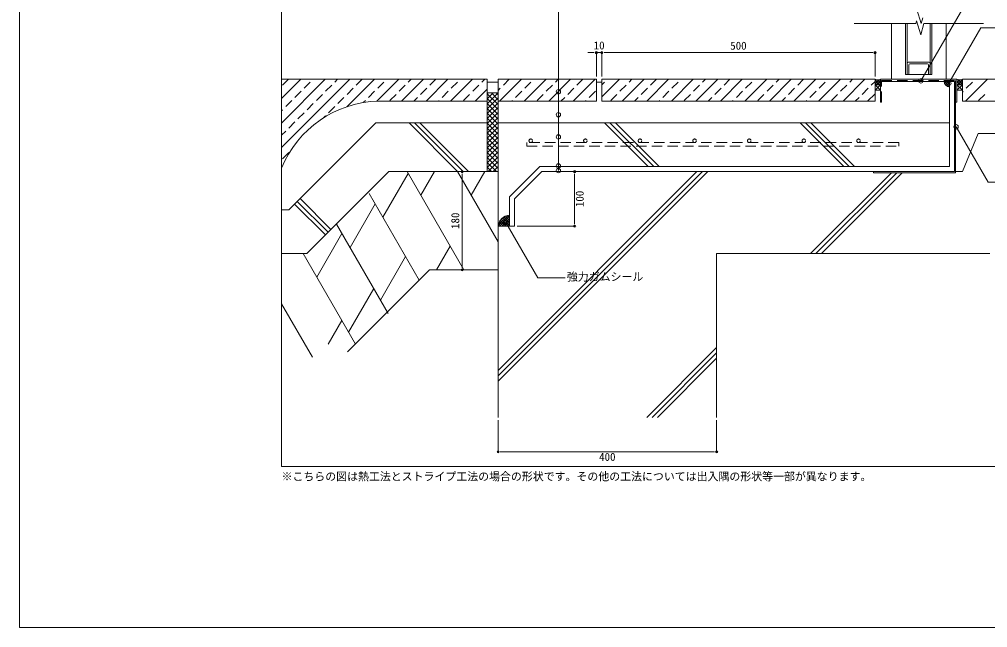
# Model space of a CAD drawing. Units: millimetres, scale not verified. Extents: x -1380 to 1380, y -955 to 955.
# Drawn here: x -1380 to 393, y -955 to 159 of the extents above; entities that cross this region are included whole.
import ezdxf
from ezdxf.enums import TextEntityAlignment as Align

# ---------------------------------------------------------------- set-up
doc = ezdxf.new("R2010")
doc.units = ezdxf.units.MM
doc.header["$LTSCALE"] = 3
doc.linetypes.add('USER1', pattern=[9.525, 6.35, -3.175])
for name, color, linetype, lineweight in [('0-0_0', 7, 'Continuous', 9), ('0-1_HATCH', 9, 'Continuous', 18), ('0-2_KUTAI', 3, 'Continuous', 18), ('0-3_BOUSUI', 1, 'Continuous', 18), ('0-4_MOJI', 7, 'Continuous', 18), ('0-6_sunpo', 7, 'Continuous', 18), ('0-7_KANAMONO', 4, 'USER1', 18), ('0-8_SIAGE', 5, 'Continuous', 18), ('0-9_BUHIN', 7, 'Continuous', 9), ('0-A_WAKU', 7, 'Continuous', 18)]:
    doc.layers.add(name, color=color, linetype=linetype, lineweight=lineweight)
doc.styles.add('ＭＳ ゴシック', font='')
doc.styles.get('ＭＳ ゴシック').set_extended_font_data('MS Gothic')

# ---------------------------------------------------------------- blocks, each defined once
blk = doc.blocks.new('_DOT')
at = {"layer": '0-0_0'}
for p, q in [((-0.5, 0), (-1, 0)), ((0.25, 0), (-0.25, 0))]:
    blk.add_line(p, q, dxfattribs=at)
blk.add_circle((0, 0), 0.25, dxfattribs=at)

msp = doc.modelspace()

# ---------------------------------------------------------------- linework, layer by layer
at = {"layer": '0-0_0', "lineweight": 18}
msp.add_lwpolyline([(-899.957, -659.969), (900.043, -659.969), (900.043, 540.031), (-899.957, 540.031)], close=True, dxfattribs=at)
at = {"layer": '0-1_HATCH'}
for p, q in [((262.857, 176.857), (270.912, 150.872)), ((270.912, 150.872), (274.319, 161.365)), ((148.08, 151.365), (261.201, 151.365)), ((261.201, 151.365), (262.631, 156.08)), ((384.93, 151.365), (275.756, 151.365)), ((-899.957, 13.845), (-864.77, 49.031)), ((-899.957, -31.056), (-819.869, 49.031)), ((-899.957, -75.958), (-774.968, 49.031)), ((-897.978, 38.275), (-887.221, 49.031)), ((-858.689, 32.662), (-847.464, 43.887)), ((-819.4, 27.049), (-808.175, 38.275)), ((-802.562, 43.887), (-797.418, 49.031)), ((-780.289, -1.192), (-730.067, 49.031)), ((-763.274, 38.275), (-752.517, 49.031)), ((-725.272, 8.924), (-685.165, 49.031)), ((-723.985, 32.662), (-712.76, 43.887)), ((-684.697, 27.049), (-673.471, 38.275)), ((-680.264, 9.031), (-640.264, 49.031)), ((-667.859, 43.887), (-662.715, 49.031)), ((-635.363, 9.031), (-595.363, 49.031)), ((-628.57, 38.275), (-617.813, 49.031)), ((-590.461, 9.031), (-550.461, 49.031)), ((-589.281, 32.662), (-578.056, 43.887)), ((-549.993, 27.049), (-538.767, 38.275)), ((-533.155, 43.887), (-528.011, 49.031)), ((-500.659, 9.031), (-460.659, 49.031)), ((-493.866, 38.275), (-483.11, 49.031)), ((-455.758, 9.031), (-415.758, 49.031)), ((-454.577, 32.662), (-443.352, 43.887)), ((-415.289, 27.049), (-404.064, 38.275)), ((-410.856, 9.031), (-370.856, 49.031)), ((-398.451, 43.887), (-393.307, 49.031)), ((-365.955, 9.031), (-325.955, 49.031)), ((-359.162, 38.275), (-348.406, 49.031)), ((-313.495, 16.59), (-281.054, 49.031)), ((-313.495, 39.041), (-308.648, 43.887)), ((-280.585, 27.049), (-269.36, 38.275)), ((-276.152, 9.031), (-236.152, 49.031)), ((-263.747, 43.887), (-258.603, 49.031)), ((-231.251, 9.031), (-191.251, 49.031)), ((-224.458, 38.275), (-213.702, 49.031)), ((-186.35, 9.031), (-146.35, 49.031)), ((-185.17, 32.662), (-173.944, 43.887)), ((-145.881, 27.049), (-134.656, 38.275)), ((-141.449, 9.031), (-101.449, 49.031)), ((-129.043, 43.887), (-123.899, 49.031)), ((-96.547, 9.031), (-56.547, 49.031)), ((-89.755, 38.275), (-78.998, 49.031)), ((-51.646, 9.031), (-11.646, 49.031)), ((-50.466, 32.662), (-39.241, 43.887)), ((-11.177, 27.049), (0.048, 38.275)), ((-6.745, 9.031), (33.255, 49.031)), ((5.661, 43.887), (10.805, 49.031)), ((38.156, 9.031), (78.156, 49.031)), ((44.949, 38.275), (55.706, 49.031)), ((83.058, 9.031), (123.058, 49.031)), ((84.238, 32.662), (95.463, 43.887)), ((123.526, 27.049), (134.752, 38.275)), ((127.959, 9.031), (167.959, 49.031)), ((140.364, 43.887), (145.508, 49.031)), ((179.653, 38.275), (186.505, 45.127)), ((346.505, 47.972), (347.564, 49.031)), ((352.465, 9.031), (392.465, 49.031)), ((353.646, 32.662), (364.871, 43.887)), ((-875.527, 15.824), (-864.302, 27.049)), ((-836.238, 10.211), (-825.013, 21.437)), ((-780.112, 21.437), (-768.886, 32.662)), ((-740.823, 15.824), (-729.598, 27.049)), ((-701.535, 10.211), (-690.309, 21.437)), ((-645.408, 21.437), (-634.183, 32.662)), ((-606.119, 15.824), (-594.894, 27.049)), ((-566.831, 10.211), (-555.605, 21.437)), ((-545.56, 9.031), (-523.495, 31.097)), ((-523.495, 22.019), (-521.483, 24.031)), ((-523.495, 13.039), (-512.503, 24.031)), ((-523.495, 4.059), (-503.522, 24.031)), ((-503.495, 2.68), (-523.495, 22.68)), ((-503.495, 11.66), (-515.866, 24.031)), ((-503.495, 20.64), (-506.886, 24.031)), ((-503.495, 28.646), (-499.479, 32.662)), ((-471.415, 15.824), (-460.19, 27.049)), ((-432.127, 10.211), (-420.902, 21.437)), ((-376, 21.437), (-364.775, 32.662)), ((-336.712, 15.824), (-325.486, 27.049)), ((-297.423, 10.211), (-286.198, 21.437)), ((-241.296, 21.437), (-230.071, 32.662)), ((-202.008, 15.824), (-190.782, 27.049)), ((-162.719, 10.211), (-151.494, 21.437)), ((-106.593, 21.437), (-95.367, 32.662)), ((-67.304, 15.824), (-56.079, 27.049)), ((-28.015, 10.211), (-16.79, 21.437)), ((28.111, 21.437), (39.337, 32.662)), ((67.4, 15.824), (78.625, 27.049)), ((106.689, 10.211), (117.914, 21.437)), ((162.815, 21.437), (174.04, 32.662)), ((172.86, 9.031), (186.505, 22.676)), ((346.505, 25.522), (348.033, 27.049)), ((376.096, 10.211), (387.322, 21.437)), ((-892.365, -1.014), (-881.14, 10.211)), ((-853.076, -6.627), (-841.851, 4.599)), ((-796.95, 4.599), (-785.724, 15.824)), ((-750.316, 6.331), (-746.436, 10.211)), ((-657.813, 9.031), (-651.021, 15.824)), ((-612.912, 9.031), (-611.732, 10.211)), ((-523.495, -4.922), (-503.495, 15.078)), ((-503.495, -6.301), (-523.495, 13.699)), ((-523.495, -13.902), (-503.495, 6.098)), ((-503.495, -15.281), (-523.495, 4.719)), ((-478.208, 9.031), (-477.028, 10.211)), ((-388.406, 9.031), (-381.613, 15.824)), ((-343.504, 9.031), (-342.324, 10.211)), ((-253.702, 9.031), (-246.909, 15.824)), ((-208.801, 9.031), (-207.62, 10.211)), ((-118.998, 9.031), (-112.205, 15.824)), ((-74.097, 9.031), (-72.917, 10.211)), ((15.706, 9.031), (22.499, 15.824)), ((60.607, 9.031), (61.787, 10.211)), ((150.41, 9.031), (157.202, 15.824)), ((-899.957, -8.606), (-897.978, -6.627)), ((-869.914, -23.465), (-858.689, -12.239)), ((-813.788, -12.239), (-802.562, -1.014)), ((-523.495, -22.882), (-503.495, -2.882)), ((-503.495, -24.261), (-523.495, -4.261)), ((-523.495, -31.862), (-503.495, -11.862)), ((-503.495, -33.241), (-523.495, -13.241)), ((-886.752, -40.303), (-875.527, -29.077)), ((-823.318, -21.77), (-819.4, -17.852)), ((-577.557, -119.969), (-666.557, -30.969)), ((-567.657, -119.969), (-656.657, -30.969)), ((-557.758, -119.969), (-646.758, -30.969)), ((-523.495, -40.843), (-503.495, -20.843)), ((-503.495, -42.222), (-523.495, -22.222)), ((-523.495, -49.823), (-503.495, -29.823)), ((-503.495, -51.202), (-523.495, -31.202)), ((-228.597, -110.969), (-308.597, -30.969)), ((-218.697, -110.969), (-298.697, -30.969)), ((-208.798, -110.969), (-288.798, -30.969)), ((129.363, -110.969), (49.363, -30.969)), ((139.263, -110.969), (59.263, -30.969)), ((149.162, -110.969), (69.162, -30.969)), ((-899.957, -53.507), (-892.365, -45.915)), ((-523.495, -58.803), (-503.495, -38.803)), ((-503.495, -60.182), (-523.495, -40.182)), ((-523.495, -67.783), (-503.495, -47.783)), ((-503.495, -69.162), (-523.495, -49.162)), ((-523.495, -76.764), (-503.495, -56.764)), ((-503.495, -78.143), (-523.495, -58.143)), ((-523.495, -85.744), (-503.495, -65.744)), ((-503.495, -87.123), (-523.495, -67.123)), ((-897.978, -96.429), (-886.752, -85.204)), ((-523.495, -94.724), (-503.495, -74.724)), ((-503.495, -96.103), (-523.495, -76.103)), ((-523.495, -103.704), (-503.495, -83.704)), ((-503.495, -105.083), (-523.495, -85.083)), ((-523.495, -112.685), (-503.495, -92.685)), ((-503.495, -114.064), (-523.495, -94.064)), ((-506.57, -119.969), (-523.495, -103.044)), ((-521.799, -119.969), (-503.495, -101.665)), ((-714.421, -203.27), (-668.233, -123.27)), ((-566.216, -299.969), (-670.139, -119.969)), ((-645.139, -163.27), (-620.139, -119.969)), ((-503.495, -248.604), (-577.763, -119.969)), ((-552.763, -163.27), (-527.763, -119.969)), ((-515.55, -119.969), (-523.495, -112.024)), ((-512.818, -119.969), (-503.495, -110.645)), ((-503.838, -119.969), (-503.495, -119.625)), ((-503.495, -503.872), (-119.592, -119.969)), ((-503.495, -493.972), (-129.492, -119.969)), ((-503.495, -484.073), (-139.391, -119.969)), ((68.569, -269.969), (216.569, -121.969)), ((78.469, -269.969), (226.469, -121.969)), ((88.368, -269.969), (236.368, -121.969)), ((-814.556, -231.03), (-871.125, -174.462)), ((-809.606, -226.081), (-866.175, -169.512)), ((-647.737, -318.77), (-739.421, -159.969)), ((-819.506, -235.98), (-876.074, -179.411)), ((-774.476, -259.251), (-728.288, -179.251)), ((-704.78, -379.969), (-799.476, -215.95)), ((-835.664, -313.27), (-789.476, -233.27)), ((-591.216, -256.668), (-616.216, -299.969)), ((-764.865, -435.898), (-860.664, -269.969)), ((-672.737, -275.468), (-718.925, -355.468)), ((-731.301, -334.032), (-777.489, -414.032)), ((-843.344, -459.969), (-899.957, -361.912)), ((-789.865, -392.596), (-814.865, -435.898)), ((-231.431, -569.969), (-103.495, -442.033)), ((-221.531, -569.969), (-103.495, -451.932)), ((-211.632, -569.969), (-103.495, -461.832))]:
    msp.add_line(p, q, dxfattribs=at)
msp.add_lwpolyline([(262.631, 156.08), (270.685, 130.095), (275.756, 151.365)], dxfattribs=at)
at = {"layer": '0-2_KUTAI'}
for p, q in [((-503.495, 44.031), (-523.495, 44.031)), ((-503.495, -219.969), (-503.495, 49.031)), ((-313.495, 44.031), (-323.495, 44.031)), ((196.505, 49.031), (336.505, 49.031)), ((196.505, 49.031), (196.505, 7.298)), ((336.505, 49.031), (336.505, 7.298)), ((-503.495, 24.031), (-523.495, 24.031)), ((-523.495, 9.031), (-523.495, -30.969)), ((196.505, 7.298), (198.461, 7.298)), ((-727.632, -30.969), (-886.632, -189.969)), ((-523.495, -30.969), (-727.632, -30.969)), ((-523.495, -119.969), (-523.495, -30.969)), ((322.997, -30.969), (-503.495, -30.969)), ((-703.495, -119.969), (-853.495, -269.969)), ((-503.495, -119.969), (-703.495, -119.969)), ((-886.632, -189.969), (-899.957, -189.969)), ((-503.495, -569.969), (-503.495, -219.969)), ((-473.495, -219.969), (-503.495, -219.969)), ((-853.495, -269.969), (-899.957, -269.969)), ((-103.495, -269.969), (396.505, -269.969)), ((-103.495, -569.969), (-103.495, -269.969)), ((-628.936, -299.969), (-778.936, -449.969)), ((-503.495, -299.969), (-628.936, -299.969))]:
    msp.add_line(p, q, dxfattribs=at)
at = {"layer": '0-2_KUTAI', "linetype": 'USER1'}
for p, q in [((198.461, 47.031), (333.997, 47.031)), ((198.461, 7.298), (198.461, 47.011))]:
    msp.add_line(p, q, dxfattribs=at)
at = {"layer": '0-2_KUTAI'}
for points in [[(333.997, 47.011), (333.997, 7.298), (336.505, 7.298)], [(900.043, -49.969), (375.623, -49.969), (346.505, -119.969), (333.997, -119.969)], [(331.997, -119.969), (-423.495, -119.969), (-473.495, -169.969), (-473.495, -219.969)]]:
    msp.add_lwpolyline(points, dxfattribs=at)
at = {"layer": '0-3_BOUSUI'}
for p, q in [((186.505, 49.031), (186.505, 39.031)), ((186.505, 40.637), (193.999, 48.13)), ((186.505, 45.127), (189.423, 48.044)), ((194.612, 39.031), (186.505, 47.138)), ((190.122, 39.031), (186.505, 42.648)), ((196.505, 39.031), (186.505, 29.031)), ((196.505, 39.031), (186.505, 39.031)), ((186.526, 39.031), (196.505, 29.031)), ((189.39, 39.031), (196.505, 46.146)), ((196.505, 41.628), (190.209, 47.924)), ((193.88, 39.031), (196.505, 41.656)), ((196.505, 46.118), (194.395, 48.229)), ((196.505, 49.031), (196.505, 39.031)), ((313.498, 41.906), (316.623, 45.031)), ((319.021, 35.856), (313.822, 41.054)), ((322.997, 36.369), (314.336, 45.031)), ((315.047, 38.965), (321.114, 45.031)), ((317.351, 36.778), (322.997, 42.425)), ((322.997, 40.859), (318.826, 45.031)), ((320.429, 35.367), (322.997, 37.935)), ((336.505, 49.031), (336.505, 39.031)), ((336.505, 46.952), (337.974, 48.422)), ((336.505, 42.462), (341.898, 47.855)), ((342.786, 39.031), (336.505, 45.312)), ((338.296, 39.031), (336.505, 40.822)), ((346.505, 39.031), (336.505, 39.031)), ((346.505, 39.031), (336.505, 29.031)), ((336.526, 39.031), (346.505, 29.031)), ((337.564, 39.031), (346.505, 47.972)), ((346.505, 39.802), (337.84, 48.467)), ((342.054, 39.031), (346.505, 43.482)), ((346.505, 44.292), (342.866, 47.931)), ((346.505, 48.782), (346.338, 48.949)), ((-502.289, -217.105), (-485.359, -200.175)), ((-493.805, -219.969), (-501.112, -212.662)), ((-500.662, -219.969), (-482.495, -201.801)), ((-500.037, -210.363), (-492.1, -202.427)), ((-489.315, -219.969), (-499.63, -209.654)), ((-484.825, -219.969), (-497.754, -207.04)), ((-496.172, -219.969), (-482.495, -206.291)), ((-482.495, -217.809), (-495.516, -204.788)), ((-482.495, -213.319), (-492.915, -202.898)), ((-491.682, -219.969), (-482.495, -210.782)), ((-482.495, -208.829), (-489.924, -201.4)), ((-482.495, -204.338), (-486.466, -200.367)), ((-498.295, -219.969), (-502.125, -216.139)), ((-487.192, -219.969), (-482.495, -215.272)), ((-482.702, -219.969), (-482.495, -219.762))]:
    msp.add_line(p, q, dxfattribs=at)
msp.add_lwpolyline([(322.997, 45.031), (322.997, -110.969), (-427.223, -110.969), (-482.495, -166.241), (-482.495, -219.969)], dxfattribs=at)
for points in [[(186.526, 39.031), (196.505, 39.031), (196.505, 29.031), (186.505, 29.031)], [(336.526, 39.031), (346.505, 39.031), (346.505, 29.031), (336.505, 29.031)]]:
    msp.add_lwpolyline(points, close=True, dxfattribs=at)
for centre, radius, start, end in [((191.505, 59.007), 11.159, 243.37947, 296.62053), ((322.997, 45.031), 10, 180, 270), ((341.505, 59.007), 11.159, 243.37947, 296.62053), ((-482.495, -219.969), 20, 90, 180)]:
    msp.add_arc(centre, radius, start, end, dxfattribs=at)
at = {"layer": '0-4_MOJI'}
msp.add_line((-393.164, -118.241), (-393.164, 444.195), dxfattribs=at)
for points in [[(408.27, 198.207), (358.27, 198.207), (270.472, 46.135)], [(430.202, 143.147), (380.202, 143.147), (321.669, 41.766)], [(443.509, -139.449), (393.509, -139.449), (334.977, -38.068)], [(-380.642, -314.358), (-430.642, -314.358), (-489.175, -212.977)]]:
    msp.add_lwpolyline(points, dxfattribs=at)
for centre in [(270.472, 46.135), (321.669, 41.766), (-393.164, 26.09), (-393.164, -15.947), (334.977, -38.068), (-393.164, -56.534), (-393.164, -109.547), (-393.164, -118.241), (-489.175, -212.977)]:
    msp.add_circle(centre, 4, dxfattribs=at)
at = {"layer": '0-6_sunpo'}
for p, q in [((-331.495, 97.763), (-339.495, 97.763)), ((-323.495, 54.031), (-323.495, 97.763)), ((-313.495, 97.763), (-323.495, 97.763)), ((-313.495, 54.031), (-313.495, 97.763)), ((-313.495, 54.031), (-313.495, 97.763)), ((178.505, 97.763), (-305.495, 97.763)), ((-305.495, 97.763), (-297.495, 97.763)), ((186.505, 54.031), (186.505, 97.763)), ((-572.763, -119.969), (-569.219, -119.969)), ((-418.495, -119.969), (-363.395, -119.969)), ((-569.219, -291.969), (-569.219, -127.969)), ((-363.395, -211.969), (-363.395, -127.969)), ((-468.495, -219.969), (-363.395, -219.969)), ((-571.216, -299.969), (-569.219, -299.969)), ((-503.495, -574.969), (-503.495, -633.047)), ((-103.495, -574.969), (-103.495, -633.047)), ((-495.495, -633.047), (-111.495, -633.047))]:
    msp.add_line(p, q, dxfattribs=at)
at = {"layer": '0-7_KANAMONO', "linetype": 'Continuous'}
for p, q in [((198.461, 45.031), (331.997, 45.031)), ((331.997, 45.031), (331.997, -119.969)), ((333.997, 7.298), (333.997, -121.969)), ((183.997, -119.969), (183.997, -121.969)), ((183.997, -121.969), (333.997, -121.969))]:
    msp.add_line(p, q, dxfattribs=at)
at = {"layer": '0-7_KANAMONO'}
msp.add_lwpolyline([(229.927, -66.745), (-450.848, -66.745), (-450.848, -73.207), (229.927, -73.207)], close=True, dxfattribs=at)
for centre in [(-443.768, -63.514), (-343.768, -63.514), (-243.768, -63.514), (-143.768, -63.514), (-43.768, -63.514), (56.232, -63.514), (156.232, -63.514)]:
    msp.add_circle(centre, 3.231, dxfattribs=at)
at = {"layer": '0-8_SIAGE'}
for p, q in [((-313.495, 49.031), (-23.495, 49.031)), ((346.505, 49.031), (636.505, 49.031)), ((346.505, 24.031), (346.505, 49.031))]:
    msp.add_line(p, q, dxfattribs=at)
msp.add_lwpolyline([(-721.726, 9.031), (-523.495, 9.031), (-523.495, 49.031), (-899.957, 49.031)], dxfattribs=at)
for points in [[(-323.495, 49.031), (-503.495, 49.031), (-503.495, 9.031), (-323.495, 9.031)], [(186.505, 49.031), (-313.495, 49.031), (-313.495, 9.031), (186.505, 9.031)], [(846.505, 49.031), (346.505, 49.031), (346.505, 9.031), (846.505, 9.031)]]:
    msp.add_lwpolyline(points, close=True, dxfattribs=at)
msp.add_arc((-717.575, -187.602), 196.677, 91.20916, 158.01962, dxfattribs=at)
at = {"layer": '0-9_BUHIN'}
for p, q in [((216.505, 151.365), (216.505, 49.031)), ((242.505, 151.365), (242.505, 58.031)), ((245.505, 151.365), (245.505, 58.031)), ((287.505, 151.365), (287.505, 58.031)), ((290.505, 151.365), (290.505, 58.031)), ((290.505, 151.365), (290.505, 58.031)), ((316.505, 151.365), (316.505, 49.031)), ((245.505, 78.179), (245.505, 58.031)), ((247.505, 80.179), (285.505, 80.179)), ((248.505, 75.179), (248.505, 58.031)), ((250.505, 77.179), (282.505, 77.179)), ((284.505, 75.179), (284.505, 58.031)), ((287.505, 78.179), (287.505, 58.031)), ((242.505, 58.031), (290.505, 58.031))]:
    msp.add_line(p, q, dxfattribs=at)
for centre, start, end in [((247.505, 78.179), 90, 180), ((250.505, 75.179), 90, 180), ((282.505, 75.179), 0, 90), ((285.505, 78.179), 0, 90)]:
    msp.add_arc(centre, 2, start, end, dxfattribs=at)
at = {"layer": '0-A_WAKU'}
msp.add_lwpolyline([(-1379.957, -954.969), (1380.043, -954.969), (1380.043, 955.031), (-1379.957, 955.031)], close=True, dxfattribs=at)

# ---------------------------------------------------------------- block references
at = {"layer": '0-6_sunpo', "xscale": 8, "yscale": 8}
for p in [(-323.495, 97.763), (186.505, 97.763), (-103.495, -633.047)]:
    msp.add_blockref('_DOT', p, dxfattribs=at)
for p, rotation in [((-313.495, 97.763), 180), ((-313.495, 97.763), 180), ((-569.219, -119.969), 90), ((-363.395, -119.969), 90), ((-363.395, -219.969), 270), ((-569.219, -299.969), 270), ((-503.495, -633.047), 180)]:
    msp.add_blockref('_DOT', p, dxfattribs=dict(at, rotation=rotation))

# ---------------------------------------------------------------- texts
at = {"layer": '0-4_MOJI', "style": 'ＭＳ ゴシック'}
for s, p in [('強力ガムシール', (-377.642, -324.358)), ('※こちらの図は熱工法とストライプ工法の場合の形状です。その他の工法については出入隅の形状等一部が異なります。', (-899.957, -689.969))]:
    msp.add_text(s, height=14.66, dxfattribs=at).set_placement(p, align=Align.BOTTOM_LEFT)
at = {"layer": '0-6_sunpo', "style": 'ＭＳ ゴシック'}
for s, p in [('10', (-328.495, 99.263)), ('500', (-78.495, 98.763)), ('400', (-318.495, -654.047))]:
    msp.add_text(s, height=14.66, dxfattribs=at).set_placement(p, align=Align.BOTTOM_LEFT)
for s, p in [('100', (-342.395, -184.969)), ('180', (-570.219, -224.969))]:
    msp.add_text(s, height=14.66, rotation=90, dxfattribs=at).set_placement(p, align=Align.BOTTOM_LEFT)

doc.saveas('drawing.dxf')
